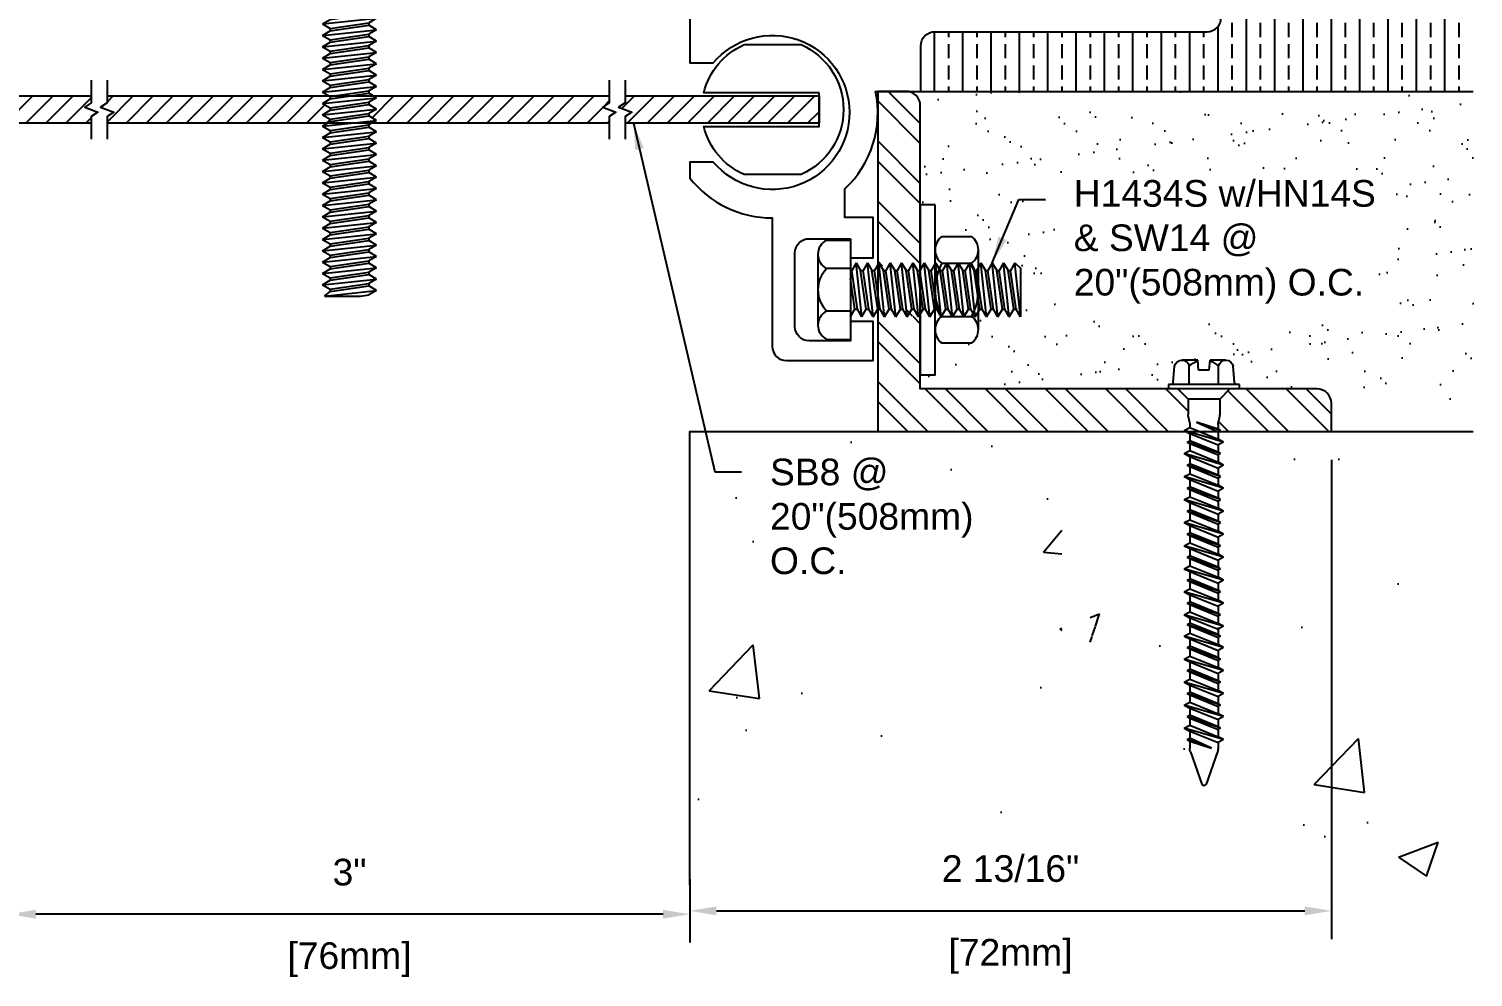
# Model space of a CAD drawing. Header units: inches. Extents: x -2.2 to 23.2, y 1.3 to 8.2.
# Drawn here: x 3.01 to 9.37, y 1.26 to 5.44 of the extents above; entities that cross this region are included whole.
import ezdxf

# ---------------------------------------------------------------- set-up
doc = ezdxf.new("R2010")
doc.units = ezdxf.units.IN
doc.header["$MEASUREMENT"] = 0
for name, color, linetype in [('Anchors', 4, 'Continuous'), ('Conditions', 1, 'Continuous'), ('Dimensions', 3, 'Continuous'), ('Metals', 7, 'Continuous'), ('Text', 2, 'Continuous')]:
    doc.layers.add(name, color=color, linetype=linetype)
doc.styles.add('Arial', font='arial.ttf')
doc.dimstyles.new('ARIAL', dxfattribs={"dimtxt": 0.1175, "dimasz": 0.1175, "dimexe": 0.125, "dimexo": 0.125, "dimgap": 0.125, "dimtad": 0, "dimtih": 1, "dimtoh": 1, "dimdec": 4, "dimzin": 0, "dimdsep": 46, "dimlunit": 4, "dimtxsty": 'Arial', "dimcen": 0.09, "dimadec": 0, "dimazin": 0, "dimtfac": 1, "dimtdec": 4, "dimtofl": 0, "dimtmove": 0, "dimatfit": 3, "dimfxl": 0, "dimfrac": 2, "dimtolj": 1, "dimtzin": 0, "dimarcsym": 0})

# ---------------------------------------------------------------- blocks, each defined once
blk = doc.blocks.new('F14112S')
for p, q in [((-0.214, 0), (0.214, 0)), ((-0.1275, 0), (-0.0475, -0.1375)), ((-0.0247, 0), (-0.0198, -0.1375)), ((0.0247, 0), (0.0198, -0.1375)), ((0.1275, 0), (0.0475, -0.1375)), ((-0.119, -0.1554), (-0.2257, -0.0244)), ((0.119, -0.1554), (0.2257, -0.0244)), ((-0.119, -0.1554), (0.119, -0.1554)), ((-0.108, -0.1554), (-0.108, -0.1946)), ((0.0475, -0.1375), (-0.0475, -0.1375)), ((0.108, -0.1554), (0.108, -0.1946)), ((-0.119, -0.2), (-0.108, -0.1946)), ((-0.119, -0.2), (-0.0679, -0.1946)), ((-0.119, -0.2), (-0.085, -0.2196)), ((-0.119, -0.25), (0.119, -0.225)), ((-0.119, -0.25), (-0.085, -0.2304)), ((-0.119, -0.25), (-0.085, -0.2696)), ((0.108, -0.1946), (-0.108, -0.1946)), ((-0.085, -0.2196), (0.085, -0.1946)), ((-0.085, -0.2304), (0.085, -0.2054)), ((-0.085, -0.2196), (-0.085, -0.2304)), ((-0.085, -0.2696), (0.085, -0.2446)), ((0.108, -0.1946), (0.085, -0.2054)), ((0.119, -0.225), (0.085, -0.2054)), ((0.119, -0.225), (0.085, -0.2446)), ((0.085, -0.2446), (0.085, -0.2554)), ((-0.119, -0.3), (0.119, -0.275)), ((-0.119, -0.3), (-0.085, -0.2804)), ((-0.119, -0.3), (-0.085, -0.3196)), ((-0.085, -0.2804), (0.085, -0.2554)), ((-0.085, -0.2696), (-0.085, -0.2804)), ((-0.085, -0.3196), (0.085, -0.2946)), ((-0.085, -0.3304), (0.085, -0.3054)), ((0.119, -0.275), (0.085, -0.2554)), ((0.119, -0.275), (0.085, -0.2946)), ((0.085, -0.2946), (0.085, -0.3054)), ((0.119, -0.325), (0.085, -0.3054)), ((-0.119, -0.35), (0.119, -0.325)), ((-0.119, -0.35), (-0.085, -0.3304)), ((-0.119, -0.35), (-0.085, -0.3696)), ((-0.119, -0.4), (0.119, -0.375)), ((-0.119, -0.4), (-0.085, -0.3804)), ((-0.085, -0.3196), (-0.085, -0.3304)), ((-0.085, -0.3696), (0.085, -0.3446)), ((-0.085, -0.3804), (0.085, -0.3554)), ((-0.085, -0.3696), (-0.085, -0.3804)), ((0.119, -0.325), (0.085, -0.3446)), ((0.085, -0.3446), (0.085, -0.3554)), ((0.119, -0.375), (0.085, -0.3554)), ((0.119, -0.375), (0.085, -0.3946)), ((-0.119, -0.4), (-0.085, -0.4196)), ((-0.119, -0.45), (0.119, -0.425)), ((-0.119, -0.45), (-0.085, -0.4304)), ((-0.085, -0.4196), (0.085, -0.3946)), ((-0.085, -0.4304), (0.085, -0.4054)), ((-0.085, -0.4196), (-0.085, -0.4304)), ((-0.085, -0.4696), (0.085, -0.4446)), ((0.085, -0.3946), (0.085, -0.4054)), ((0.119, -0.425), (0.085, -0.4054)), ((0.119, -0.425), (0.085, -0.4446)), ((0.085, -0.4446), (0.085, -0.4554)), ((-0.119, -0.45), (-0.085, -0.4696)), ((-0.119, -0.5), (0.119, -0.475)), ((-0.119, -0.5), (-0.085, -0.4804)), ((-0.119, -0.5), (-0.085, -0.5196)), ((-0.085, -0.4804), (0.085, -0.4554)), ((-0.085, -0.4696), (-0.085, -0.4804)), ((-0.085, -0.5196), (0.085, -0.4946)), ((-0.085, -0.5304), (0.085, -0.5054)), ((0.119, -0.475), (0.085, -0.4554)), ((0.119, -0.475), (0.085, -0.4946)), ((0.085, -0.4946), (0.085, -0.5054)), ((0.119, -0.525), (0.085, -0.5054)), ((-0.119, -0.55), (0.119, -0.525)), ((-0.119, -0.55), (-0.085, -0.5304)), ((-0.119, -0.55), (-0.085, -0.5696)), ((-0.085, -0.5196), (-0.085, -0.5304)), ((-0.085, -0.5696), (0.085, -0.5446)), ((-0.085, -0.5804), (0.085, -0.5554)), ((-0.085, -0.5696), (-0.085, -0.5804)), ((0.119, -0.525), (0.085, -0.5446)), ((0.085, -0.5446), (0.085, -0.5554)), ((0.119, -0.575), (0.085, -0.5554)), ((-0.119, -0.6), (0.119, -0.575)), ((-0.119, -0.6), (-0.085, -0.5804)), ((-0.119, -0.6), (-0.085, -0.6196)), ((-0.119, -0.65), (0.119, -0.625)), ((-0.119, -0.65), (-0.085, -0.6304)), ((-0.085, -0.6196), (0.085, -0.5946)), ((-0.085, -0.6304), (0.085, -0.6054)), ((-0.085, -0.6196), (-0.085, -0.6304)), ((0.119, -0.575), (0.085, -0.5946)), ((0.085, -0.5946), (0.085, -0.6054)), ((0.119, -0.625), (0.085, -0.6054)), ((0.119, -0.625), (0.085, -0.6446)), ((-0.119, -0.65), (-0.085, -0.6696)), ((-0.119, -0.7), (0.119, -0.675)), ((-0.119, -0.7), (-0.085, -0.6804)), ((-0.119, -0.7), (-0.085, -0.7196)), ((-0.085, -0.6696), (0.085, -0.6446)), ((-0.085, -0.6804), (0.085, -0.6554)), ((-0.085, -0.6696), (-0.085, -0.6804)), ((-0.085, -0.7196), (0.085, -0.6946)), ((0.085, -0.6446), (0.085, -0.6554)), ((0.119, -0.675), (0.085, -0.6554)), ((0.119, -0.675), (0.085, -0.6946)), ((0.085, -0.6946), (0.085, -0.7054)), ((-0.119, -0.75), (0.119, -0.725)), ((-0.119, -0.75), (-0.085, -0.7304)), ((-0.119, -0.75), (-0.085, -0.7696)), ((-0.085, -0.7304), (0.085, -0.7054)), ((-0.085, -0.7196), (-0.085, -0.7304)), ((-0.085, -0.7696), (0.085, -0.7446)), ((-0.085, -0.7804), (0.085, -0.7554)), ((0.119, -0.725), (0.085, -0.7054)), ((0.119, -0.725), (0.085, -0.7446)), ((0.085, -0.7446), (0.085, -0.7554)), ((0.119, -0.775), (0.085, -0.7554)), ((-0.119, -0.8), (0.119, -0.775)), ((-0.119, -0.8), (-0.085, -0.7804)), ((-0.119, -0.8), (-0.085, -0.8196)), ((-0.119, -0.85), (0.119, -0.825)), ((-0.085, -0.7696), (-0.085, -0.7804)), ((-0.085, -0.8196), (0.085, -0.7946)), ((-0.085, -0.8304), (0.085, -0.8054)), ((-0.085, -0.8196), (-0.085, -0.8304)), ((0.119, -0.775), (0.085, -0.7946)), ((0.085, -0.7946), (0.085, -0.8054)), ((0.119, -0.825), (0.085, -0.8054)), ((0.119, -0.825), (0.085, -0.8446)), ((-0.119, -0.85), (-0.085, -0.8304)), ((-0.119, -0.85), (-0.085, -0.8696)), ((-0.119, -0.9), (0.119, -0.875)), ((-0.119, -0.9), (-0.085, -0.8804)), ((-0.085, -0.8696), (0.085, -0.8446)), ((-0.085, -0.8804), (0.085, -0.8554)), ((-0.085, -0.8696), (-0.085, -0.8804)), ((0.085, -0.8446), (0.085, -0.8554)), ((0.119, -0.875), (0.085, -0.8554)), ((0.119, -0.875), (0.085, -0.8946)), ((-0.119, -0.9), (-0.085, -0.9196)), ((-0.119, -0.95), (0.119, -0.925)), ((-0.119, -0.95), (-0.085, -0.9304)), ((-0.119, -0.95), (-0.085, -0.9696)), ((-0.085, -0.9196), (0.085, -0.8946)), ((-0.085, -0.9304), (0.085, -0.9054)), ((-0.085, -0.9196), (-0.085, -0.9304)), ((-0.085, -0.9696), (0.085, -0.9446)), ((0.085, -0.8946), (0.085, -0.9054)), ((0.119, -0.925), (0.085, -0.9054)), ((0.119, -0.925), (0.085, -0.9446)), ((0.085, -0.9446), (0.085, -0.9554)), ((-0.119, -1), (0.119, -0.975)), ((-0.119, -1), (-0.085, -0.9804)), ((-0.119, -1), (-0.085, -1.0196)), ((-0.085, -0.9804), (0.085, -0.9554)), ((-0.085, -0.9696), (-0.085, -0.9804)), ((-0.085, -1.0196), (0.085, -0.9946)), ((-0.085, -1.0304), (0.085, -1.0054)), ((0.119, -0.975), (0.085, -0.9554)), ((0.119, -0.975), (0.085, -0.9946)), ((0.085, -0.9946), (0.085, -1.0054)), ((0.119, -1.025), (0.085, -1.0054)), ((-0.119, -1.05), (0.119, -1.025)), ((-0.119, -1.05), (-0.085, -1.0304)), ((-0.119, -1.05), (-0.085, -1.0696)), ((-0.119, -1.1), (0.119, -1.075)), ((-0.119, -1.1), (-0.085, -1.0804)), ((-0.085, -1.0196), (-0.085, -1.0304)), ((-0.085, -1.0696), (0.085, -1.0446)), ((-0.085, -1.0804), (0.085, -1.0554)), ((-0.085, -1.0696), (-0.085, -1.0804)), ((0.119, -1.025), (0.085, -1.0446)), ((0.085, -1.0446), (0.085, -1.0554)), ((0.119, -1.075), (0.085, -1.0554)), ((0.119, -1.075), (0.085, -1.0946)), ((-0.119, -1.1), (-0.085, -1.1196)), ((-0.119, -1.15), (0.119, -1.125)), ((-0.119, -1.15), (-0.085, -1.1304)), ((-0.085, -1.1196), (0.085, -1.0946)), ((-0.085, -1.1304), (0.085, -1.1054)), ((-0.085, -1.1196), (-0.085, -1.1304)), ((-0.085, -1.1696), (0.085, -1.1446)), ((0.085, -1.0946), (0.085, -1.1054)), ((0.119, -1.125), (0.085, -1.1054)), ((0.119, -1.125), (0.085, -1.1446)), ((0.085, -1.1446), (0.085, -1.1554)), ((-0.119, -1.15), (-0.085, -1.1696)), ((-0.119, -1.2), (0.119, -1.175)), ((-0.119, -1.2), (-0.085, -1.1804)), ((-0.119, -1.2), (-0.085, -1.2196)), ((-0.085, -1.1804), (0.085, -1.1554)), ((-0.085, -1.1696), (-0.085, -1.1804)), ((-0.085, -1.2196), (0.085, -1.1946)), ((-0.085, -1.2304), (0.085, -1.2054)), ((0.119, -1.175), (0.085, -1.1554)), ((0.119, -1.175), (0.085, -1.1946)), ((0.085, -1.1946), (0.085, -1.2054)), ((0.119, -1.225), (0.085, -1.2054)), ((-0.119, -1.25), (0.119, -1.225)), ((-0.119, -1.25), (-0.085, -1.2304)), ((-0.119, -1.25), (-0.085, -1.2696)), ((-0.085, -1.2196), (-0.085, -1.2304)), ((-0.085, -1.2696), (0.085, -1.2446)), ((-0.085, -1.2804), (0.085, -1.2554)), ((-0.085, -1.2696), (-0.085, -1.2804)), ((0.119, -1.225), (0.085, -1.2446)), ((0.085, -1.2446), (0.085, -1.2554)), ((0.119, -1.275), (0.085, -1.2554)), ((-0.119, -1.3), (0.119, -1.275)), ((-0.119, -1.3), (-0.085, -1.2804)), ((-0.119, -1.3), (-0.085, -1.3196)), ((-0.119, -1.35), (0.119, -1.325)), ((-0.119, -1.35), (-0.085, -1.3304)), ((-0.085, -1.3196), (0.085, -1.2946)), ((-0.085, -1.3304), (0.085, -1.3054)), ((-0.085, -1.3196), (-0.085, -1.3304)), ((0.119, -1.275), (0.085, -1.2946)), ((0.085, -1.2946), (0.085, -1.3054)), ((0.119, -1.325), (0.085, -1.3054)), ((0.119, -1.325), (0.085, -1.3446)), ((-0.119, -1.35), (-0.085, -1.3696)), ((-0.119, -1.4), (0.119, -1.375)), ((-0.119, -1.4), (-0.085, -1.3804)), ((-0.119, -1.4), (-0.085, -1.4196)), ((-0.085, -1.3696), (0.085, -1.3446)), ((-0.085, -1.3804), (0.085, -1.3554)), ((-0.085, -1.3696), (-0.085, -1.3804)), ((-0.085, -1.4196), (0.085, -1.3946)), ((0.085, -1.3446), (0.085, -1.3554)), ((0.119, -1.375), (0.085, -1.3554)), ((0.119, -1.375), (0.085, -1.3946)), ((0.085, -1.3946), (0.085, -1.4054)), ((-0.119, -1.45), (0.119, -1.425)), ((-0.119, -1.45), (-0.085, -1.4304)), ((-0.119, -1.45), (-0.085, -1.4696)), ((-0.085, -1.4304), (0.085, -1.4054)), ((-0.085, -1.4196), (-0.085, -1.4304)), ((-0.085, -1.4696), (0.085, -1.4446)), ((-0.085, -1.4804), (0.085, -1.4554)), ((0.119, -1.425), (0.085, -1.4054)), ((0.119, -1.425), (0.085, -1.4446)), ((0.085, -1.4446), (0.085, -1.4554)), ((0.119, -1.475), (0.085, -1.4554)), ((-0.1099, -1.5), (0.119, -1.475)), ((-0.1099, -1.5), (-0.085, -1.4804)), ((-0.1099, -1.5), (0.0485, -1.5)), ((-0.085, -1.4696), (-0.085, -1.4804)), ((0.0485, -1.5), (0.085, -1.4946)), ((0.119, -1.475), (0.085, -1.4946))]:
    blk.add_line(p, q)
for centre, start, end in [((-0.214, -0.015), 90, 219.03203), ((0.214, -0.015), 320.96797, 90)]:
    blk.add_arc(centre, 0.015, start, end)
blk = doc.blocks.new('*D3')
at = {"layer": 'Defpoints', "color": 0}
for p in [(2.9207, 1.8115), (5.9207, 1.8171), (2.9207, 1.5375)]:
    blk.add_point(p, dxfattribs=at)
at = {"layer": 'Dimensions', "color": 0, "lineweight": -2}
for p, q in [((2.9207, 1.6865), (2.9207, 1.4125)), ((5.9207, 1.6921), (5.9207, 1.4125)), ((5.8032, 1.5375), (3.0382, 1.5375))]:
    blk.add_line(p, q, dxfattribs=at)
at = {"layer": 'Dimensions', "color": 0}
for points in [[(3.0382, 1.5571), (3.0382, 1.5179), (2.9207, 1.5375)], [(5.8032, 1.5571), (5.8032, 1.5179), (5.9207, 1.5375)]]:
    blk.add_solid(points, dxfattribs=at)
at = {"layer": 'Dimensions', "color": 0, "char_height": 0.1175, "attachment_point": 5, "style": 'Arial'}
for s, insert in [('\\A1;3"', (4.4207, 1.7225)), ('\\A1;[76mm]', (4.4207, 1.3372))]:
    blk.add_mtext(s, dxfattribs=dict(at, insert=insert))
blk = doc.blocks.new('TH-316134')
for p, q in [((-0.0967, 0.1275), (-0.0272, 0.1275)), ((-0.0232, 0.0825), (-0.0272, 0.1275)), ((0.0233, 0.0825), (0.0272, 0.1275)), ((0.0272, 0.1275), (0.0967, 0.1275)), ((-0.1352, 0.029), (-0.129, 0.1001)), ((-0.0645, 0.0188), (-0.0645, 0.1001)), ((-0.0232, 0.0825), (0.0233, 0.0825)), ((0.0645, 0.0188), (0.0645, 0.1001)), ((0.1352, 0.029), (0.129, 0.1001)), ((-0.1568, 0.0188), (0.1568, 0.0188)), ((-0.1568, 0), (-0.1568, 0.0188)), ((-0.1568, 0), (0.1568, 0)), ((-0.1148, 0), (-0.0697, -0.045)), ((0.1148, 0), (0.0698, -0.045)), ((0.1568, 0.0188), (0.1568, 0)), ((-0.0697, -0.045), (0.0698, -0.045)), ((-0.0697, -0.045), (-0.0697, -0.1121)), ((0.0698, -0.045), (0.0698, -0.1121)), ((-0.0687, -0.1217), (-0.0633, -0.1477)), ((0.0687, -0.1217), (0.0633, -0.1477)), ((-0.0862, -0.2344), (0.0863, -0.1836)), ((-0.0737, -0.1836), (0.0321, -0.1471)), ((-0.0737, -0.1836), (-0.0623, -0.1774)), ((-0.0737, -0.1836), (-0.0623, -0.1898)), ((0.0321, -0.1471), (-0.0623, -0.1898)), ((-0.0623, -0.1774), (0.0321, -0.1471)), ((-0.0623, -0.1573), (-0.0623, -0.1774)), ((0.0623, -0.1707), (-0.0623, -0.2215)), ((-0.0623, -0.1898), (-0.0623, -0.2215)), ((0.0623, -0.1573), (0.0623, -0.1707)), ((0.0863, -0.1836), (0.0623, -0.1707)), ((0.0863, -0.1836), (0.0623, -0.1965)), ((-0.0862, -0.2344), (-0.0623, -0.2215)), ((-0.0862, -0.2344), (-0.0623, -0.2473)), ((-0.0737, -0.2852), (0.0737, -0.2344)), ((0.0623, -0.1965), (-0.0623, -0.2473)), ((-0.0623, -0.279), (0.0623, -0.2282)), ((0.0623, -0.2405), (-0.0623, -0.2913)), ((-0.0623, -0.2473), (-0.0623, -0.279)), ((0.0623, -0.1965), (0.0623, -0.2282)), ((0.0737, -0.2344), (0.0623, -0.2282)), ((0.0737, -0.2344), (0.0623, -0.2405)), ((0.0623, -0.2405), (0.0623, -0.2722)), ((-0.0862, -0.3359), (0.0863, -0.2852)), ((-0.0737, -0.2852), (-0.0623, -0.279)), ((-0.0737, -0.2852), (-0.0623, -0.2913)), ((0.0623, -0.2722), (-0.0623, -0.323)), ((-0.0623, -0.2913), (-0.0623, -0.323)), ((0.0623, -0.2981), (-0.0623, -0.3489)), ((0.0863, -0.2852), (0.0623, -0.2722)), ((0.0863, -0.2852), (0.0623, -0.2981)), ((0.0623, -0.2981), (0.0623, -0.3298)), ((-0.0862, -0.3359), (-0.0623, -0.323)), ((-0.0862, -0.3359), (-0.0623, -0.3489)), ((-0.0737, -0.3867), (0.0737, -0.3359)), ((-0.0737, -0.3867), (-0.0623, -0.3806)), ((-0.0623, -0.3806), (0.0623, -0.3298)), ((0.0623, -0.3421), (-0.0623, -0.3929)), ((-0.0623, -0.3489), (-0.0623, -0.3806)), ((0.0623, -0.3738), (-0.0623, -0.4246)), ((0.0737, -0.3359), (0.0623, -0.3298)), ((0.0737, -0.3359), (0.0623, -0.3421)), ((0.0623, -0.3421), (0.0623, -0.3738)), ((0.0863, -0.3867), (0.0623, -0.3738)), ((-0.0862, -0.4375), (0.0863, -0.3867)), ((-0.0862, -0.4375), (-0.0623, -0.4246)), ((-0.0862, -0.4375), (-0.0623, -0.4504)), ((-0.0737, -0.3867), (-0.0623, -0.3929)), ((-0.0737, -0.4883), (0.0737, -0.4375)), ((-0.0623, -0.3929), (-0.0623, -0.4246)), ((0.0623, -0.3996), (-0.0623, -0.4504)), ((-0.0623, -0.4821), (0.0623, -0.4313)), ((0.0623, -0.4437), (-0.0623, -0.4944)), ((0.0863, -0.3867), (0.0623, -0.3996)), ((0.0623, -0.3996), (0.0623, -0.4313)), ((0.0737, -0.4375), (0.0623, -0.4313)), ((0.0737, -0.4375), (0.0623, -0.4437)), ((0.0623, -0.4437), (0.0623, -0.4754)), ((-0.0862, -0.5391), (0.0863, -0.4883)), ((-0.0737, -0.4883), (-0.0623, -0.4821)), ((-0.0737, -0.4883), (-0.0623, -0.4944)), ((-0.0623, -0.4504), (-0.0623, -0.4821)), ((0.0623, -0.4754), (-0.0623, -0.5261)), ((-0.0623, -0.4944), (-0.0623, -0.5261)), ((0.0623, -0.5012), (-0.0623, -0.552)), ((0.0863, -0.4883), (0.0623, -0.4754)), ((0.0863, -0.4883), (0.0623, -0.5012)), ((0.0623, -0.5012), (0.0623, -0.5329)), ((-0.0862, -0.5391), (-0.0623, -0.5261)), ((-0.0862, -0.5391), (-0.0623, -0.552)), ((-0.0737, -0.5898), (0.0737, -0.5391)), ((-0.0623, -0.5837), (0.0623, -0.5329)), ((0.0623, -0.5452), (-0.0623, -0.596)), ((-0.0623, -0.552), (-0.0623, -0.5837)), ((0.0737, -0.5391), (0.0623, -0.5329)), ((0.0737, -0.5391), (0.0623, -0.5452)), ((0.0623, -0.5452), (0.0623, -0.5769)), ((-0.0862, -0.6406), (0.0863, -0.5898)), ((-0.0862, -0.6406), (-0.0623, -0.6277)), ((-0.0737, -0.5898), (-0.0623, -0.5837)), ((-0.0737, -0.5898), (-0.0623, -0.596)), ((0.0623, -0.5769), (-0.0623, -0.6277)), ((-0.0623, -0.596), (-0.0623, -0.6277)), ((0.0623, -0.6028), (-0.0623, -0.6535)), ((-0.0623, -0.6852), (0.0623, -0.6345)), ((0.0863, -0.5898), (0.0623, -0.5769)), ((0.0863, -0.5898), (0.0623, -0.6028)), ((0.0623, -0.6028), (0.0623, -0.6345)), ((0.0737, -0.6406), (0.0623, -0.6345)), ((-0.0862, -0.6406), (-0.0623, -0.6535)), ((-0.0862, -0.7422), (0.0863, -0.6914)), ((-0.0737, -0.6914), (0.0737, -0.6406)), ((-0.0737, -0.6914), (-0.0623, -0.6852)), ((-0.0737, -0.6914), (-0.0623, -0.6976)), ((0.0623, -0.6468), (-0.0623, -0.6976)), ((-0.0623, -0.6535), (-0.0623, -0.6852)), ((0.0623, -0.6785), (-0.0623, -0.7293)), ((-0.0623, -0.6976), (-0.0623, -0.7293)), ((0.0737, -0.6406), (0.0623, -0.6468)), ((0.0623, -0.6468), (0.0623, -0.6785)), ((0.0863, -0.6914), (0.0623, -0.6785)), ((0.0863, -0.6914), (0.0623, -0.7043)), ((-0.0862, -0.7422), (-0.0623, -0.7293)), ((-0.0862, -0.7422), (-0.0623, -0.7551)), ((-0.0737, -0.793), (0.0737, -0.7422)), ((0.0623, -0.7043), (-0.0623, -0.7551)), ((-0.0623, -0.7868), (0.0623, -0.736)), ((0.0623, -0.7484), (-0.0623, -0.7991)), ((-0.0623, -0.7551), (-0.0623, -0.7868)), ((0.0623, -0.7043), (0.0623, -0.736)), ((0.0737, -0.7422), (0.0623, -0.736)), ((0.0737, -0.7422), (0.0623, -0.7484)), ((0.0623, -0.7484), (0.0623, -0.78)), ((-0.0862, -0.8437), (0.0863, -0.793)), ((-0.0737, -0.793), (-0.0623, -0.7868)), ((-0.0737, -0.793), (-0.0623, -0.7991)), ((0.0623, -0.78), (-0.0623, -0.8308)), ((-0.0623, -0.7991), (-0.0623, -0.8308)), ((0.0623, -0.8059), (-0.0623, -0.8567)), ((0.0863, -0.793), (0.0623, -0.78)), ((0.0863, -0.793), (0.0623, -0.8059)), ((0.0623, -0.8059), (0.0623, -0.8376)), ((-0.0862, -0.8437), (-0.0623, -0.8308)), ((-0.0862, -0.8437), (-0.0623, -0.8567)), ((-0.0737, -0.8945), (0.0737, -0.8437)), ((-0.0737, -0.8945), (-0.0623, -0.8884)), ((-0.0623, -0.8884), (0.0623, -0.8376)), ((0.0623, -0.8499), (-0.0623, -0.9007)), ((-0.0623, -0.8567), (-0.0623, -0.8884)), ((0.0623, -0.8816), (-0.0623, -0.9324)), ((0.0737, -0.8437), (0.0623, -0.8376)), ((0.0737, -0.8437), (0.0623, -0.8499)), ((0.0623, -0.8499), (0.0623, -0.8816)), ((0.0863, -0.8945), (0.0623, -0.8816)), ((-0.0862, -0.9453), (0.0863, -0.8945)), ((-0.0862, -0.9453), (-0.0623, -0.9324)), ((-0.0862, -0.9453), (-0.0623, -0.9582)), ((-0.0737, -0.8945), (-0.0623, -0.9007)), ((-0.0737, -0.9961), (0.0737, -0.9453)), ((-0.0623, -0.9007), (-0.0623, -0.9324)), ((0.0623, -0.9075), (-0.0623, -0.9582)), ((-0.0623, -0.9899), (0.0623, -0.9391)), ((0.0623, -0.9515), (-0.0623, -1.0023)), ((0.0863, -0.8945), (0.0623, -0.9075)), ((0.0623, -0.9075), (0.0623, -0.9391)), ((0.0737, -0.9453), (0.0623, -0.9391)), ((0.0737, -0.9453), (0.0623, -0.9515)), ((0.0623, -0.9515), (0.0623, -0.9832)), ((-0.0862, -1.0469), (0.0863, -0.9961)), ((-0.0737, -0.9961), (-0.0623, -0.9899)), ((-0.0737, -0.9961), (-0.0623, -1.0023)), ((-0.0623, -0.9582), (-0.0623, -0.9899)), ((0.0623, -0.9832), (-0.0623, -1.034)), ((-0.0623, -1.0023), (-0.0623, -1.034)), ((0.0623, -1.009), (-0.0623, -1.0598)), ((0.0863, -0.9961), (0.0623, -0.9832)), ((0.0863, -0.9961), (0.0623, -1.009)), ((0.0623, -1.0012), (0.0623, -1.0329)), ((-0.0862, -1.0469), (-0.0623, -1.034)), ((-0.0862, -1.0469), (-0.0623, -1.0598)), ((-0.0737, -1.0898), (0.0737, -1.0391)), ((-0.0623, -1.0837), (0.0623, -1.0329)), ((0.0623, -1.0452), (-0.0623, -1.096)), ((-0.0623, -1.052), (-0.0623, -1.0837)), ((0.0623, -1.0769), (-0.0623, -1.1277)), ((0.0737, -1.0391), (0.0623, -1.0329)), ((0.0737, -1.0391), (0.0623, -1.0452)), ((0.0623, -1.0452), (0.0623, -1.0769)), ((0.0863, -1.0898), (0.0623, -1.0769)), ((-0.0862, -1.1406), (0.0863, -1.0898)), ((-0.0862, -1.1406), (-0.0623, -1.1277)), ((-0.0862, -1.1406), (-0.0623, -1.1535)), ((-0.0737, -1.0898), (-0.0623, -1.0837)), ((-0.0737, -1.0898), (-0.0623, -1.096)), ((-0.0737, -1.1914), (0.0737, -1.1406)), ((-0.0623, -1.096), (-0.0623, -1.1277)), ((0.0623, -1.1028), (-0.0623, -1.1535)), ((-0.0623, -1.1852), (0.0623, -1.1345)), ((0.0863, -1.0898), (0.0623, -1.1028)), ((0.0623, -1.1028), (0.0623, -1.1345)), ((0.0737, -1.1406), (0.0623, -1.1345)), ((0.0737, -1.1406), (0.0623, -1.1468)), ((-0.0862, -1.2422), (0.0863, -1.1914)), ((-0.0737, -1.1914), (-0.0623, -1.1852)), ((-0.0737, -1.1914), (-0.0623, -1.1976)), ((0.0623, -1.1468), (-0.0623, -1.1976)), ((-0.0623, -1.1535), (-0.0623, -1.1852)), ((0.0623, -1.1785), (-0.0623, -1.2293)), ((-0.0623, -1.1976), (-0.0623, -1.2293)), ((0.0623, -1.2043), (-0.0623, -1.2551)), ((0.0623, -1.1468), (0.0623, -1.1785)), ((0.0863, -1.1914), (0.0623, -1.1785)), ((0.0863, -1.1914), (0.0623, -1.2043)), ((0.0623, -1.2043), (0.0623, -1.236)), ((-0.0862, -1.2422), (-0.0623, -1.2293)), ((-0.0862, -1.2422), (-0.0623, -1.2551)), ((-0.0737, -1.293), (0.0737, -1.2422)), ((-0.0623, -1.2868), (0.0623, -1.236)), ((0.0623, -1.2484), (-0.0623, -1.2991)), ((-0.0623, -1.2551), (-0.0623, -1.2868)), ((0.0737, -1.2422), (0.0623, -1.236)), ((0.0737, -1.2422), (0.0623, -1.2484)), ((0.0623, -1.2484), (0.0623, -1.28)), ((-0.0862, -1.3437), (0.0863, -1.293)), ((-0.0862, -1.3437), (-0.0623, -1.3308)), ((-0.0737, -1.293), (-0.0623, -1.2868)), ((-0.0737, -1.293), (-0.0623, -1.2991)), ((0.0623, -1.28), (-0.0623, -1.3308)), ((-0.0623, -1.2991), (-0.0623, -1.3308)), ((0.0623, -1.3059), (-0.0623, -1.3567)), ((0.0863, -1.293), (0.0623, -1.28)), ((0.0863, -1.293), (0.0623, -1.3059)), ((0.0623, -1.3059), (0.0623, -1.3376)), ((-0.0862, -1.3437), (-0.0623, -1.3567)), ((-0.0862, -1.4453), (0.0863, -1.3945)), ((-0.0737, -1.3945), (0.0737, -1.3437)), ((-0.0737, -1.3945), (-0.0623, -1.3884)), ((-0.0737, -1.3945), (-0.0623, -1.4007)), ((-0.0623, -1.3884), (0.0623, -1.3376)), ((0.0623, -1.3499), (-0.0623, -1.4007)), ((-0.0623, -1.3567), (-0.0623, -1.3884)), ((0.0623, -1.3816), (-0.0623, -1.4324)), ((-0.0623, -1.4007), (-0.0623, -1.4324)), ((0.0737, -1.3437), (0.0623, -1.3376)), ((0.0737, -1.3437), (0.0623, -1.3499)), ((0.0623, -1.3499), (0.0623, -1.3816)), ((0.0863, -1.3945), (0.0623, -1.3816)), ((0.0863, -1.3945), (0.0623, -1.4075)), ((-0.0862, -1.4453), (-0.0623, -1.4324)), ((-0.0862, -1.4453), (-0.0623, -1.4582)), ((-0.0737, -1.4961), (0.0737, -1.4453)), ((0.0623, -1.4075), (-0.0623, -1.4582)), ((-0.0623, -1.4899), (0.0623, -1.4391)), ((0.0623, -1.4515), (-0.0623, -1.5023)), ((-0.0623, -1.4582), (-0.0623, -1.4899)), ((0.0623, -1.4075), (0.0623, -1.4391)), ((0.0737, -1.4453), (0.0623, -1.4391)), ((0.0737, -1.4453), (0.0623, -1.4515)), ((0.0623, -1.4515), (0.0623, -1.4832)), ((-0.0862, -1.5469), (0.0863, -1.4961)), ((-0.0737, -1.4961), (-0.0623, -1.4899)), ((-0.0737, -1.4961), (-0.0623, -1.5023)), ((0.0623, -1.4832), (-0.0623, -1.534)), ((-0.0623, -1.5023), (-0.0623, -1.534)), ((0.0623, -1.509), (-0.0623, -1.5598)), ((0.0863, -1.4961), (0.0623, -1.4832)), ((0.0863, -1.4961), (0.0623, -1.509)), ((0.0623, -1.509), (0.0623, -1.5407)), ((-0.0862, -1.5469), (-0.0623, -1.534)), ((-0.0862, -1.5469), (-0.0623, -1.5598)), ((-0.0623, -1.5598), (-0.0623, -1.5857)), ((-0.0335, -1.5838), (0.0623, -1.5407)), ((-0.0335, -1.5838), (0.0737, -1.5469)), ((0.0623, -1.553), (-0.0335, -1.5838)), ((0.0737, -1.5469), (0.0623, -1.5407)), ((0.0737, -1.5469), (0.0623, -1.553)), ((0.0623, -1.553), (0.0623, -1.5857)), ((-0.0596, -1.601), (-0.0096, -1.7438)), ((0.0596, -1.601), (0.0096, -1.7438))]:
    blk.add_line(p, q)
for centre, radius, start, end in [((-0.0967, 0.0948), 0.0327, 9.28497, 170.71503), ((0.0967, 0.0948), 0.0327, 9.28497, 170.71503), ((0, 0.0379), 0.0896, 107.42152, 136.04074), ((0, 0.0379), 0.0896, 43.95926, 72.57848), ((-0.1464, 0.03), 0.0112, 270, 355), ((0.1464, 0.03), 0.0112, 185, 270), ((-0.0232, -0.1121), 0.0465, 180, 191.9357), ((0.0233, -0.1121), 0.0465, 348.0643, 0), ((-0.1088, -0.1573), 0.0465, 0, 11.9357), ((0.1088, -0.1573), 0.0465, 168.0643, 180), ((-0.0158, -1.5857), 0.0465, 180, 199.30575), ((0.0158, -1.5857), 0.0465, 340.69425, 0), ((0, -1.7394), 0.0106, 204.10008, 335.89992)]:
    blk.add_arc(centre, radius, start, end)
blk = doc.blocks.new('TH316134')
blk.add_blockref('TH-316134', (0, 0))
blk = doc.blocks.new('BSB2')
blk.add_lwpolyline([(2.2117, 4.5168), (2.2117, 4.4318), (2.1117, 4.4318), (2.1117, 4.6108), (2.2367, 4.6108), (2.2367, 4.7364, -0.258857), (2.1011, 5.1668), (1.9017, 5.1668), (1.9017, 5.3678, 0.414214), (1.8397, 5.4298), (0.6397, 5.4298, -0.414214), (0.5777, 5.4918), (0.5777, 5.6668), (0.7027, 5.6668), (0.7957, 5.5738), (2.8587, 5.5738, -0.414214), (2.9207, 5.5118), (2.9207, 5.2918), (2.8176, 5.2918, 2.748255), (2.8168, 4.8548), (2.9207, 4.8548), (2.9207, 4.7844, -0.228651), (2.5567, 4.6088), (2.5567, 4.0418, -0.414214), (2.4947, 3.9798), (2.1117, 3.9798), (2.1117, 4.1518), (2.2117, 4.1518), (2.2117, 4.0668), (2.3947, 4.0668, 0.414214), (2.4567, 4.1288), (2.4567, 4.4548, 0.414214), (2.3947, 4.5168)], format="xyb", close=True)
blk = doc.blocks.new('SB8')
h = blk.add_hatch()
h.set_pattern_fill('ANSI31', color=256, scale=0.5, style=0)
h.paths.add_polyline_path([(2.8141, 5.1463), (2.8141, 5.0263), (3.282, 5.0263), (3.282, 5.0563), (3.3108, 5.0754), (3.2531, 5.0972), (3.282, 5.1163), (3.282, 5.1463)])
h.paths.add_polyline_path([(4.3234, 5.0263), (4.3357, 5.0334), (4.3357, 5.0442), (4.3017, 5.0638), (4.3357, 5.0834), (4.3357, 5.0942), (4.3017, 5.1138), (4.3357, 5.1334), (4.3357, 5.1442), (4.332, 5.1463), (3.352, 5.1463), (3.352, 5.1163), (3.3231, 5.0972), (3.3808, 5.0754), (3.352, 5.0563), (3.352, 5.0263)])
h.paths.add_polyline_path([(5.5662, 5.0263), (5.5662, 5.0563), (5.595, 5.0754), (5.5373, 5.0972), (5.5662, 5.1163), (5.5662, 5.1463), (4.5267, 5.1463), (4.5397, 5.1388), (4.5057, 5.1192), (4.5057, 5.1084), (4.5397, 5.0888), (4.5057, 5.0692), (4.5057, 5.0584), (4.5397, 5.0388), (4.5181, 5.0263)])
h.paths.add_polyline_path([(6.491, 5.0263), (6.491, 5.1463), (5.6362, 5.1463), (5.6362, 5.1163), (5.6073, 5.0972), (5.665, 5.0754), (5.6362, 5.0563), (5.6362, 5.0263)])
for points in [[(2.8551, 5.1606, 0.233897), (2.6766, 5.3727), (2.4266, 5.3727, 0.654654), (2.4266, 4.7999), (2.6766, 4.7999, 0.233897), (2.8551, 5.0119), (2.8141, 5.0263), (2.8141, 5.1463)], [(6.491, 5.1606), (5.9828, 5.1606, -0.233897), (6.1613, 5.3727), (6.4113, 5.3727, -0.654654), (6.4113, 4.7999), (6.1613, 4.7999, -0.233897), (5.9828, 5.0119), (6.491, 5.0119)]]:
    blk.add_lwpolyline(points, format="xyb", close=True)
for points in [[(3.282, 5.2163), (3.282, 5.1163), (3.2531, 5.0972), (3.3108, 5.0754), (3.282, 5.0563), (3.282, 4.9563)], [(3.352, 5.2163), (3.352, 5.1163), (3.3231, 5.0972), (3.3808, 5.0754), (3.352, 5.0563), (3.352, 4.9563)], [(5.5662, 5.2163), (5.5662, 5.1163), (5.5373, 5.0972), (5.595, 5.0754), (5.5662, 5.0563), (5.5662, 4.9563)], [(5.6362, 5.2163), (5.6362, 5.1163), (5.6073, 5.0972), (5.665, 5.0754), (5.6362, 5.0563), (5.6362, 4.9563)], [(2.8141, 5.1463), (3.282, 5.1463)], [(3.352, 5.1463), (5.5662, 5.1463)], [(5.6362, 5.1463), (6.491, 5.1463), (6.491, 5.0263), (5.6362, 5.0263)], [(3.282, 5.0263), (2.8141, 5.0263)], [(5.5662, 5.0263), (3.352, 5.0263)]]:
    blk.add_lwpolyline(points)
blk = doc.blocks.new('*D12')
at = {"layer": 'Defpoints', "color": 0}
for p in [(8.7497, 3.6668), (5.9207, 1.8171), (8.7497, 1.5523)]:
    blk.add_point(p, dxfattribs=at)
at = {"layer": 'Dimensions', "color": 0, "lineweight": -2}
for p, q in [((8.7497, 3.5418), (8.7497, 1.4273)), ((5.9207, 1.6921), (5.9207, 1.4273)), ((6.0382, 1.5523), (8.6322, 1.5523))]:
    blk.add_line(p, q, dxfattribs=at)
at = {"layer": 'Dimensions', "color": 0}
for points in [[(6.0382, 1.5719), (6.0382, 1.5327), (5.9207, 1.5523)], [(8.6322, 1.5719), (8.6322, 1.5327), (8.7497, 1.5523)]]:
    blk.add_solid(points, dxfattribs=at)
at = {"layer": 'Dimensions', "color": 0, "char_height": 0.1175, "attachment_point": 5, "style": 'Arial'}
for s, insert in [('\\A1;2 13/16"', (7.3352, 1.7381)), ('\\A1;[72mm]', (7.3352, 1.352))]:
    blk.add_mtext(s, dxfattribs=dict(at, insert=insert))
blk = doc.blocks.new('CSAwSTUFF')
at = {"layer": 'Metals'}
h = blk.add_hatch(dxfattribs=at)
h.set_pattern_fill('ANSI32', color=256, scale=0.5, style=0)
h.set_pattern_definition([(45, (0.5, 0), (-0.1325825, 0.1325825), []), (45, (0.58839, 0), (-0.1325825, 0.1325825), [])])
h.paths.add_polyline_path([(2.0917, 5.1668), (1.9667, 5.1668, 0.414214), (1.9042, 5.1043), (1.9042, 4.3978), (1.9117, 4.4108), (1.9314, 4.3768), (1.9421, 4.3768), (1.9617, 4.4108), (1.9814, 4.3768), (1.9921, 4.3768), (2.0117, 4.4108), (2.0314, 4.3768), (2.0421, 4.3768), (2.0617, 4.4108), (2.0814, 4.3768), (2.0917, 4.3768)])
h.paths.add_polyline_path([(2.0917, 4.1814), (2.0867, 4.1728), (2.0671, 4.2068), (2.0564, 4.2068), (2.0367, 4.1728), (2.0171, 4.2068), (2.0064, 4.2068), (1.9867, 4.1728), (1.9671, 4.2068), (1.9564, 4.2068), (1.9367, 4.1728), (1.9171, 4.2068), (1.9095, 4.2068), (1.9042, 4.1976), (1.9042, 3.8543), (0.7685, 3.8543), (0.7235, 3.8093), (0.7235, 3.7422, -0.052126), (0.7225, 3.7326), (0.717, 3.7066, 0.052126), (0.716, 3.697), (0.716, 3.6836), (0.74, 3.6707), (0.7327, 3.6668), (2.0917, 3.6668)])
h.paths.add_polyline_path([(0.584, 3.8093), (0.539, 3.8543), (0.1542, 3.8543, 0.414214), (0.0917, 3.7918), (0.0917, 3.6668), (0.5873, 3.6668), (0.58, 3.6707), (0.5915, 3.6769), (0.5915, 3.697, 0.052126), (0.5905, 3.7066), (0.585, 3.7326, -0.052126), (0.584, 3.7422)])
blk.add_lwpolyline([(1.9667, 5.1668), (2.0917, 5.1668), (2.0917, 3.6668), (0.0917, 3.6668), (0.0917, 3.7918, -0.414214), (0.1542, 3.8543), (1.9042, 3.8543), (1.9042, 5.1043, -0.414214)], format="xyb", close=True, dxfattribs=at)
blk = doc.blocks.new('H1434SwHN14S&SW14')
for p, q in [((9.6081, 3.6727), (9.7121, 3.6727)), ((9.7121, 3.6727), (9.7121, 3.2352)), ((10.0846, 3.2781), (10.0846, 3.6299)), ((10.1146, 3.6885), (10.2459, 3.6885)), ((10.2759, 3.2781), (10.2759, 3.6299)), ((9.5681, 3.6102), (9.5681, 3.2977)), ((9.7371, 3.573), (9.7175, 3.539)), ((9.7371, 3.573), (9.7567, 3.539)), ((9.7621, 3.335), (9.7371, 3.573)), ((9.7871, 3.573), (9.7675, 3.539)), ((9.7871, 3.573), (9.8067, 3.539)), ((9.8121, 3.335), (9.7871, 3.573)), ((9.8371, 3.573), (9.8175, 3.539)), ((9.8371, 3.573), (9.8567, 3.539)), ((9.8621, 3.335), (9.8371, 3.573)), ((9.8871, 3.573), (9.8675, 3.539)), ((9.8871, 3.573), (9.9067, 3.539)), ((9.9121, 3.335), (9.8871, 3.573)), ((9.9371, 3.573), (9.9175, 3.539)), ((9.9371, 3.573), (9.9567, 3.539)), ((9.9621, 3.335), (9.9371, 3.573)), ((9.9871, 3.573), (9.9675, 3.539)), ((9.9871, 3.573), (10.0067, 3.539)), ((10.0121, 3.335), (9.9871, 3.573)), ((10.0371, 3.573), (10.0175, 3.539)), ((10.0371, 3.573), (10.0567, 3.539)), ((10.0621, 3.335), (10.0371, 3.573)), ((10.0871, 3.573), (10.0675, 3.539)), ((10.0871, 3.573), (10.1067, 3.539)), ((10.1121, 3.335), (10.0871, 3.573)), ((10.1146, 3.5712), (10.2459, 3.5712)), ((10.1371, 3.573), (10.1175, 3.539)), ((10.1371, 3.573), (10.1567, 3.539)), ((10.1621, 3.335), (10.1371, 3.573)), ((10.1871, 3.573), (10.1675, 3.539)), ((10.1871, 3.573), (10.2067, 3.539)), ((10.2121, 3.335), (10.1871, 3.573)), ((10.2371, 3.573), (10.2175, 3.539)), ((10.2371, 3.573), (10.2567, 3.539)), ((10.2621, 3.335), (10.2371, 3.573)), ((10.2871, 3.573), (10.2675, 3.539)), ((10.2871, 3.573), (10.3067, 3.539)), ((10.3121, 3.335), (10.2871, 3.573)), ((10.3371, 3.573), (10.3175, 3.539)), ((10.3621, 3.335), (10.3371, 3.573)), ((10.3371, 3.573), (10.3567, 3.539)), ((10.3871, 3.573), (10.3675, 3.539)), ((10.4121, 3.335), (10.3871, 3.573)), ((10.3871, 3.573), (10.4067, 3.539)), ((10.4371, 3.573), (10.4175, 3.539)), ((10.4621, 3.335), (10.4371, 3.573)), ((10.4371, 3.573), (10.4621, 3.5487)), ((9.7121, 3.5477), (9.6081, 3.5477)), ((9.7121, 3.5483), (9.7175, 3.539)), ((9.7317, 3.369), (9.7121, 3.5025)), ((9.7425, 3.369), (9.7175, 3.539)), ((9.7817, 3.369), (9.7567, 3.539)), ((9.7567, 3.539), (9.7675, 3.539)), ((9.7925, 3.369), (9.7675, 3.539)), ((9.8317, 3.369), (9.8067, 3.539)), ((9.8067, 3.539), (9.8175, 3.539)), ((9.8425, 3.369), (9.8175, 3.539)), ((9.8817, 3.369), (9.8567, 3.539)), ((9.8567, 3.539), (9.8675, 3.539)), ((9.8925, 3.369), (9.8675, 3.539)), ((9.9317, 3.369), (9.9067, 3.539)), ((9.9067, 3.539), (9.9175, 3.539)), ((9.9425, 3.369), (9.9175, 3.539)), ((9.9817, 3.369), (9.9567, 3.539)), ((9.9567, 3.539), (9.9675, 3.539)), ((9.9925, 3.369), (9.9675, 3.539)), ((10.0067, 3.539), (10.0175, 3.539)), ((10.0317, 3.369), (10.0067, 3.539)), ((10.0425, 3.369), (10.0175, 3.539)), ((10.0817, 3.369), (10.0567, 3.539)), ((10.0567, 3.539), (10.0675, 3.539)), ((10.0925, 3.369), (10.0675, 3.539)), ((10.1317, 3.369), (10.1067, 3.539)), ((10.1067, 3.539), (10.1175, 3.539)), ((10.1425, 3.369), (10.1175, 3.539)), ((10.1817, 3.369), (10.1567, 3.539)), ((10.1567, 3.539), (10.1675, 3.539)), ((10.1925, 3.369), (10.1675, 3.539)), ((10.2317, 3.369), (10.2067, 3.539)), ((10.2067, 3.539), (10.2175, 3.539)), ((10.2425, 3.369), (10.2175, 3.539)), ((10.2817, 3.369), (10.2567, 3.539)), ((10.2567, 3.539), (10.2675, 3.539)), ((10.2925, 3.369), (10.2675, 3.539)), ((10.3317, 3.369), (10.3067, 3.539)), ((10.3067, 3.539), (10.3175, 3.539)), ((10.3425, 3.369), (10.3175, 3.539)), ((10.3817, 3.369), (10.3567, 3.539)), ((10.3567, 3.539), (10.3675, 3.539)), ((10.3925, 3.369), (10.3675, 3.539)), ((10.4317, 3.369), (10.4067, 3.539)), ((10.4067, 3.539), (10.4175, 3.539)), ((10.4425, 3.369), (10.4175, 3.539)), ((10.4621, 3.5487), (10.4621, 3.335)), ((9.7121, 3.3602), (9.6081, 3.3602)), ((9.7121, 3.335), (9.7317, 3.369)), ((9.7317, 3.369), (9.7425, 3.369)), ((9.7621, 3.335), (9.7425, 3.369)), ((9.7621, 3.335), (9.7817, 3.369)), ((9.7817, 3.369), (9.7925, 3.369)), ((9.8121, 3.335), (9.7925, 3.369)), ((9.8121, 3.335), (9.8317, 3.369)), ((9.8317, 3.369), (9.8425, 3.369)), ((9.8621, 3.335), (9.8425, 3.369)), ((9.8621, 3.335), (9.8817, 3.369)), ((9.8817, 3.369), (9.8925, 3.369)), ((9.9121, 3.335), (9.8925, 3.369)), ((9.9121, 3.335), (9.9317, 3.369)), ((9.9317, 3.369), (9.9425, 3.369)), ((9.9621, 3.335), (9.9425, 3.369)), ((9.9621, 3.335), (9.9817, 3.369)), ((9.9817, 3.369), (9.9925, 3.369)), ((10.0121, 3.335), (9.9925, 3.369)), ((10.0121, 3.335), (10.0317, 3.369)), ((10.0317, 3.369), (10.0425, 3.369)), ((10.0621, 3.335), (10.0425, 3.369)), ((10.0621, 3.335), (10.0817, 3.369)), ((10.0817, 3.369), (10.0925, 3.369)), ((10.1121, 3.335), (10.0925, 3.369)), ((10.1121, 3.335), (10.1317, 3.369)), ((10.1146, 3.3367), (10.2459, 3.3367)), ((10.1317, 3.369), (10.1425, 3.369)), ((10.1621, 3.335), (10.1425, 3.369)), ((10.1621, 3.335), (10.1817, 3.369)), ((10.1817, 3.369), (10.1925, 3.369)), ((10.2121, 3.335), (10.1925, 3.369)), ((10.2121, 3.335), (10.2317, 3.369)), ((10.2317, 3.369), (10.2425, 3.369)), ((10.2621, 3.335), (10.2425, 3.369)), ((10.2621, 3.335), (10.2817, 3.369)), ((10.2817, 3.369), (10.2925, 3.369)), ((10.3121, 3.335), (10.2925, 3.369)), ((10.3121, 3.335), (10.3317, 3.369)), ((10.3317, 3.369), (10.3425, 3.369)), ((10.3621, 3.335), (10.3425, 3.369)), ((10.3621, 3.335), (10.3817, 3.369)), ((10.3817, 3.369), (10.3925, 3.369)), ((10.4121, 3.335), (10.3925, 3.369)), ((10.4121, 3.335), (10.4317, 3.369)), ((10.4317, 3.369), (10.4425, 3.369)), ((10.4621, 3.335), (10.4425, 3.369)), ((9.6081, 3.2352), (9.7121, 3.2352)), ((10.1146, 3.2195), (10.2459, 3.2195))]:
    blk.add_line(p, q)
blk.add_lwpolyline([(10.0846, 3.829), (10.0196, 3.829), (10.0196, 3.079), (10.0846, 3.079)], close=True)
for centre, radius, start, end in [((9.6369, 3.6102), 0.0688, 114.76151, 245.23849), ((10.1569, 3.6299), 0.0723, 125.77511, 234.22489), ((10.2037, 3.6299), 0.0723, 305.77511, 54.22489), ((10.3286, 3.454), 0.244, 151.28133, 208.71867), ((10.0319, 3.454), 0.244, 331.28133, 28.71867), ((9.698, 3.454), 0.1299, 133.78735, 226.21265), ((9.6369, 3.2977), 0.0688, 114.76151, 245.23849), ((10.1569, 3.2781), 0.0723, 125.77511, 234.22489), ((10.2037, 3.2781), 0.0723, 305.77511, 54.22489)]:
    blk.add_arc(centre, radius, start, end)

msp = doc.modelspace()

# ---------------------------------------------------------------- hatches: boundary and pattern name
at = {"layer": 'Conditions'}
h = msp.add_hatch(dxfattribs=at)
h.set_pattern_fill('ANSI33', color=256, scale=0.5, angle=45, style=0)
h.paths.add_polyline_path([(8.26373, 5.66679), (8.26373, 5.49179, -0.4142136), (8.20173, 5.42979), (7.00173, 5.42979, 0.4142136), (6.93973, 5.36779), (6.93973, 5.16679), (9.37473, 5.16679), (9.37473, 5.66679)])
h = msp.add_hatch(dxfattribs=at)
h.set_pattern_fill('AR-SAND', color=256, scale=0.125, style=0)
h.paths.add_polyline_path([(6.93973, 5.16679), (6.87473, 5.16679, -0.4142136), (6.93723, 5.10429), (6.93723, 4.66679), (7.00223, 4.66679), (7.00223, 4.46766, -0.2411168), (7.03225, 4.52629), (7.16357, 4.52629, -0.2411168), (7.19359, 4.46766), (7.19359, 4.39597), (7.20467, 4.37679), (7.21541, 4.37679), (7.23504, 4.41079), (7.25467, 4.37679), (7.26004, 4.37679), (7.26004, 4.17279), (7.24041, 4.20679), (7.22967, 4.20679), (7.21004, 4.17279), (7.19359, 4.20128), (7.19359, 4.11591, -0.2411168), (7.16357, 4.05729), (7.03225, 4.05729, -0.2411168), (7.00223, 4.11591), (7.00223, 3.91679), (6.93723, 3.91679), (6.93723, 3.85429), (8.03101, 3.85429), (8.03101, 3.87982, 0.7784635), (8.05254, 3.88331), (8.05833, 3.94952, -0.4105631), (8.09101, 3.98179), (8.16057, 3.98179), (8.16451, 3.93679), (8.21101, 3.93679), (8.21494, 3.98179), (8.28451, 3.98179, -0.4105631), (8.31718, 3.94952), (8.32298, 3.88331, 0.7784635), (8.34451, 3.87982), (8.34451, 3.85429), (9.18723, 3.85429, -0.4142136), (9.24973, 3.79179), (9.24973, 3.66679), (9.37473, 3.66679), (9.37473, 5.16679)])
h.paths.add_polyline_path([(8.94692, 4.80577), (8.94692, 4.16406), (7.55042, 4.16406), (7.55042, 4.80577)], flags=16)
h.paths.add_polyline_path([(7.60458, 4.77748), (8.92482, 4.77748), (8.92482, 4.16876), (7.60458, 4.16876)], flags=8)
h = msp.add_hatch(dxfattribs=at)
h.set_pattern_fill('AR-CONC', color=256, scale=0.25, style=0)
h.set_pattern_definition([(50, (1, 0), (1.79315, -0.15688), [0.1875, -2.0625]), (355, (1, 0), (-0.34688, 1.88048), [0.15, -1.65]), (100.451, (1.1494, -0.013), (1.44627, 1.7236), [0.15935, -1.75286]), (46.184, (1, 0.5), (2.6681, -0.4138), [0.28125, -3.09375]), (96.636, (1.2223, 0.4655), (2.33666, 2.4353), [0.239, -2.6293]), (351.184, (1, 0.5), (2.33665, 2.4353), [0.225, -2.475]), (21, (1.25, 0.375), (1.49227, -1.00655), [0.1875, -2.0625]), (326, (1.25, 0.375), (0.6083, 1.81288), [0.15, -1.65]), (71.451, (1.3744, 0.2911), (2.10056, 0.80633), [0.15935, -1.75286]), (37.5, (1, 0), (0.0304, 0.832235), [0, -1.63, 0, -1.675, 0, -1.65625]), (7.5, (1, 0), (0.65767, 0.98603), [0, -0.955, 0, -1.5925, 0, -0.63125]), (327.5, (0.4425, 0), (1.334556, -0.056387), [0, -0.625, 0, -1.95, 0, -2.5875]), (317.5, (0.1925, 0), (1.45797, 0.25026), [0, -0.8125, 0, -1.295, 0, -1.8375])])
h.paths.add_polyline_path([(9.24973, 3.66679), (7.6904, 3.66679), (7.68621, 3.66453), (7.68621, 3.63284), (7.71021, 3.61991), (7.68621, 3.60699), (7.68621, 3.57529), (7.69766, 3.56913), (7.68621, 3.56297), (7.68621, 3.53127), (7.71021, 3.51835), (7.68621, 3.50542), (7.68621, 3.47373), (7.69766, 3.46757), (7.68621, 3.4614), (7.68621, 3.42971), (7.71021, 3.41679), (7.68621, 3.40386), (7.68621, 3.37217), (7.69766, 3.366), (7.68621, 3.35984), (7.68621, 3.32815), (7.71021, 3.31522), (7.68621, 3.3023), (7.68621, 3.27061), (7.69766, 3.26444), (7.68621, 3.25828), (7.68621, 3.22659), (7.71021, 3.21366), (7.68621, 3.20074), (7.68621, 3.16904), (7.69766, 3.16288), (7.68621, 3.15672), (7.68621, 3.12502), (7.71021, 3.1121), (7.68621, 3.09917), (7.68621, 3.06748), (7.69766, 3.06132), (7.68621, 3.05515), (7.68621, 3.02346), (7.71021, 3.01054), (7.68621, 2.99761), (7.68621, 2.96592), (7.69766, 2.95975), (7.68621, 2.95359), (7.68621, 2.9219), (7.71021, 2.90897), (7.68621, 2.89605), (7.68621, 2.86436), (7.69766, 2.85819), (7.68621, 2.85203), (7.68621, 2.82034), (7.71021, 2.80741), (7.68621, 2.79449), (7.68621, 2.77061), (7.69766, 2.76444), (7.68621, 2.75828), (7.68621, 2.72659), (7.71021, 2.71366), (7.68621, 2.70074), (7.68621, 2.66904), (7.69766, 2.66288), (7.68621, 2.65672), (7.68621, 2.62502), (7.71021, 2.6121), (7.68621, 2.59917), (7.68621, 2.56748), (7.69766, 2.56132), (7.68621, 2.55515), (7.68621, 2.52346), (7.71021, 2.51054), (7.68621, 2.49761), (7.68621, 2.46592), (7.69766, 2.45975), (7.68621, 2.45359), (7.68621, 2.4219), (7.71021, 2.40897), (7.68621, 2.39605), (7.68621, 2.36436), (7.69766, 2.35819), (7.68621, 2.35203), (7.68621, 2.32034), (7.71021, 2.30741), (7.68621, 2.29449), (7.68621, 2.26863, -0.084437), (7.6836, 2.25325), (7.63418, 2.1122, -0.7741233), (7.61374, 2.1122), (7.56433, 2.25325, -0.084437), (7.56171, 2.26863), (7.56171, 2.30125), (7.55027, 2.30741), (7.56171, 2.31357), (7.56171, 2.34527), (7.53771, 2.35819), (7.56171, 2.37112), (7.56171, 2.40281), (7.55027, 2.40897), (7.56171, 2.41514), (7.56171, 2.44683), (7.53771, 2.45975), (7.56171, 2.47268), (7.56171, 2.50437), (7.55027, 2.51054), (7.56171, 2.5167), (7.56171, 2.54839), (7.53771, 2.56132), (7.56171, 2.57424), (7.56171, 2.60594), (7.55027, 2.6121), (7.56171, 2.61826), (7.56171, 2.64995), (7.53771, 2.66288), (7.56171, 2.6758), (7.56171, 2.7075), (7.55027, 2.71366), (7.56171, 2.71982), (7.56171, 2.75152), (7.53771, 2.76444), (7.56171, 2.77737), (7.56171, 2.80906), (7.55027, 2.81522), (7.56171, 2.82139), (7.56171, 2.84527), (7.53771, 2.85819), (7.56171, 2.87112), (7.56171, 2.90281), (7.55027, 2.90897), (7.56171, 2.91514), (7.56171, 2.94683), (7.53771, 2.95975), (7.56171, 2.97268), (7.56171, 3.00437), (7.55027, 3.01054), (7.56171, 3.0167), (7.56171, 3.04839), (7.53771, 3.06132), (7.56171, 3.07424), (7.56171, 3.10594), (7.55027, 3.1121), (7.56171, 3.11826), (7.56171, 3.14995), (7.53771, 3.16288), (7.56171, 3.1758), (7.56171, 3.2075), (7.55027, 3.21366), (7.56171, 3.21982), (7.56171, 3.25152), (7.53771, 3.26444), (7.56171, 3.27737), (7.56171, 3.30906), (7.55027, 3.31522), (7.56171, 3.32139), (7.56171, 3.35308), (7.53771, 3.366), (7.56171, 3.37893), (7.56171, 3.41062), (7.55027, 3.41679), (7.56171, 3.42295), (7.56171, 3.45464), (7.53771, 3.46757), (7.56171, 3.48049), (7.56171, 3.51219), (7.55027, 3.51835), (7.56171, 3.52451), (7.56171, 3.5562), (7.53771, 3.56913), (7.56171, 3.58205), (7.56171, 3.61375), (7.55027, 3.61991), (7.56171, 3.62607), (7.56171, 3.65777), (7.54496, 3.66679), (5.92073, 3.66679), (5.92073, 1.66679), (7.35853, 1.66679), (7.35853, 1.85076), (8.0032, 1.85076), (8.0032, 1.66679), (9.24973, 1.66679)])
h.paths.add_polyline_path([(7.19554, 3.15583), (6.679, 3.15583), (6.679, 2.97021), (6.2147, 2.97021), (6.2147, 3.58508), (6.85892, 3.58508), (6.85892, 3.39366), (7.19554, 3.39366)], flags=16)
h.paths.add_polyline_path([(6.24516, 3.57631), (7.19069, 3.57631), (7.19069, 3.00014), (6.24516, 3.00014)], flags=8)

# ---------------------------------------------------------------- linework, layer by layer
for points in [[(6.93973, 5.16679), (9.37473, 5.16679)], [(5.92073, 1.66679), (5.92073, 3.66679), (9.37473, 3.66679)]]:
    msp.add_lwpolyline(points, dxfattribs=at)

# ---------------------------------------------------------------- block references
at = {"xscale": -1}
msp.add_blockref('BSB2', (8.84147, 0), dxfattribs=at)
at = {"layer": 'Anchors'}
for name, p in [('F14112S', (4.42073, 5.76379)), ('SB8', (0, 0)), ('H1434SwHN14S&SW14', (-3.08236, 0.83758))]:
    msp.add_blockref(name, p, dxfattribs=at)
at = {"layer": 'Anchors', "xscale": -1}
for name, p in [('CSAwSTUFF', (8.84147, 0)), ('TH316134', (8.18776, 3.85429))]:
    msp.add_blockref(name, p, dxfattribs=at)

# ---------------------------------------------------------------- texts
at = {"layer": 'Text', "char_height": 0.1175, "style": 'Arial'}
for s, insert, attachment_point in [('H1434S w/HN14S\\P& SW14 @\\P20"(508mm) O.C.', (7.61396, 4.50323), 4), ('SB8 @\\P20"(508mm)\\PO.C.', (6.27454, 3.54693), 1)]:
    msp.add_mtext(s, dxfattribs=dict(at, insert=insert, attachment_point=attachment_point))

# ---------------------------------------------------------------- dimensions: what is measured, and where the dimension line sits
at = {"layer": 'Dimensions'}
for base, p2, picture, middle in [((8.74973, 1.55229), (8.74973, 3.66679), '*D12', (7.33523, 1.55229)), ((2.92073, 1.53747), (2.92073, 1.81153), '*D3', (4.42073, 1.53747))]:
    dim = msp.add_linear_dim(base=base, p1=(5.92073, 1.81712), p2=p2, dimstyle='ARIAL', override={"dimpost": '\\X'}, dxfattribs=at)
    dim.commit()
    dim.dimension.update_dxf_attribs({"geometry": picture, "text_midpoint": middle})

# ---------------------------------------------------------------- leaders
at = {"layer": 'Text', "annotation_type": 0, "has_hookline": 1, "hookline_direction": 0, "text_width": 0.88678}
msp.add_leader([(5.67273, 5.02629), (6.03204, 3.48818), (6.14954, 3.48818)], dimstyle='ARIAL', dxfattribs=at)
at = {"layer": 'Text'}
msp.add_leader([(7.25473, 4.41057), (7.37146, 4.68914), (7.48896, 4.68914)], dimstyle='ARIAL', dxfattribs=at)

doc.saveas('drawing.dxf')
